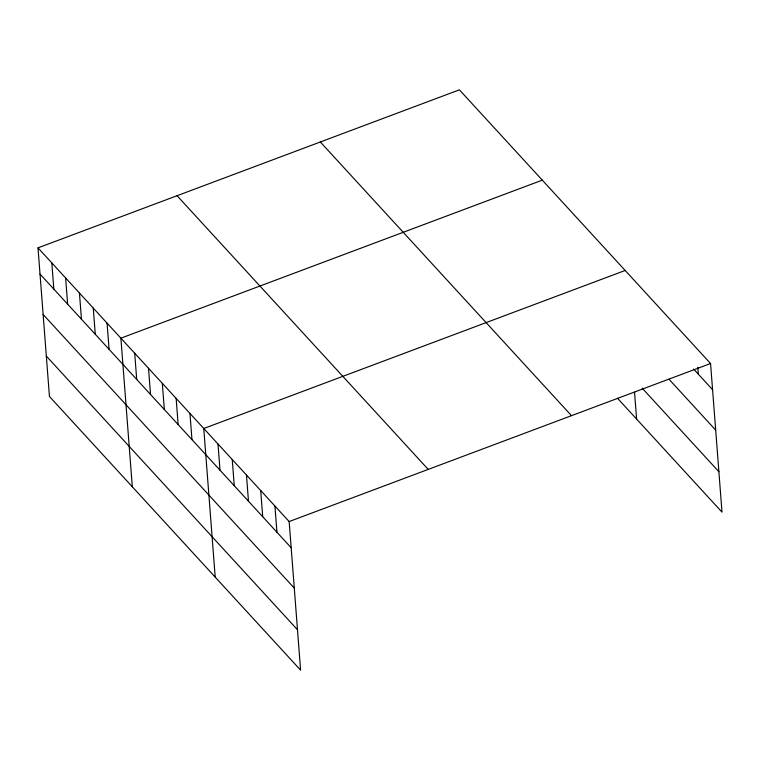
<?xml version="1.0" encoding="UTF-8"?>
<svg xmlns="http://www.w3.org/2000/svg" width="760" height="760" viewBox="0 0 760 760"><rect width="100%" height="100%" fill="white"/><g stroke="black" fill="none" stroke-linecap="round" stroke-linejoin="round"><path stroke-width="1.14" d="M38 247.865L289.161 521.55L300.599 670.168L49.438 396.483L38 247.865L459.401 89.832L710.562 363.517L722 512.135L617.414 398.173M542.288 180.148L120.887 338.181L132.316 486.799M625.167 270.465L203.766 428.498L215.203 577.115M289.161 521.55L710.562 363.517M693.605 369.027L712.576 389.709M669.038 379.278L715.692 430.112M642.19 388.16L718.894 471.732M320.34 141.987L571.501 415.673M177.061 195.719L428.222 469.404M40.014 274.056L291.175 547.741M43.12 314.45L294.291 588.135M46.322 356.079L297.492 629.764M697.822 367.365L698.345 374.205M634.533 392.151L636.605 419.083M274.93 506.046L276.944 532.228M260.699 490.532L262.713 516.724M246.468 475.028L248.482 501.211M232.237 459.515L234.251 485.706M217.996 444.001L220.01 470.193M189.952 413.44L191.966 439.631M176.139 398.392L178.153 424.584M162.327 383.334L164.34 409.526M148.513 368.286L150.527 394.478M134.7 353.238L136.714 379.42M107.065 323.133L109.088 349.315M93.252 308.075L95.276 334.267M79.439 293.027L81.453 319.209M65.626 277.97L67.64 304.161M51.813 262.922L53.827 289.104"/></g></svg>
